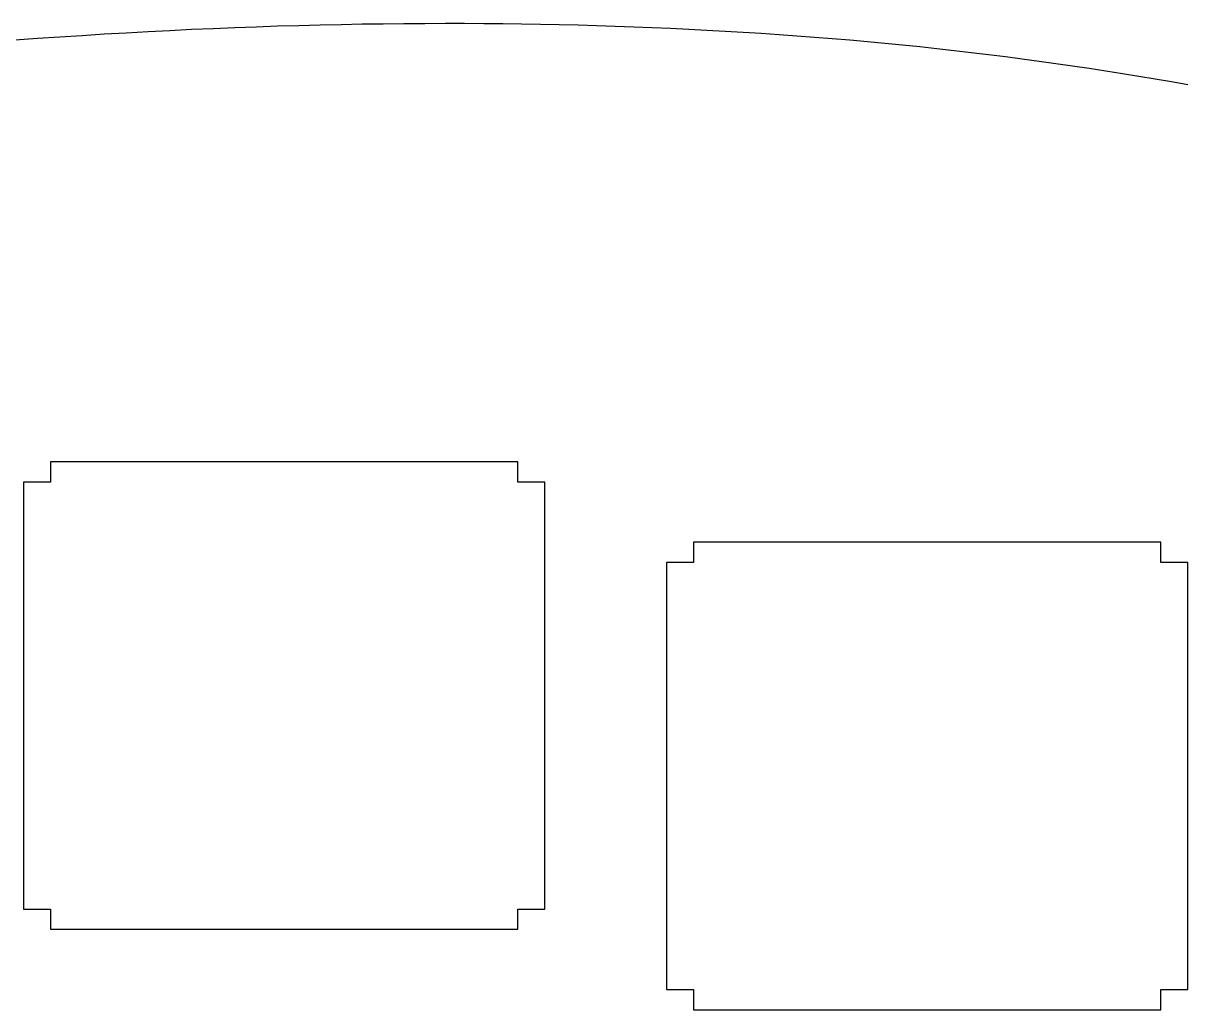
# Model space of a CAD drawing. Header units: millimetres. Extents: x 6 to 315, y 6 to 140.
# Drawn here: x 70.97 to 105.5, y 110.51 to 139.74 of the extents above; entities that cross this region are included whole.
import ezdxf

# ---------------------------------------------------------------- set-up
doc = ezdxf.new("R2010")
doc.units = ezdxf.units.MM
doc.layers.add('CUT', color=7, linetype='CONTINUOUS', true_color=0x000000)

msp = doc.modelspace()

# ---------------------------------------------------------------- linework, layer by layer
at = {"layer": 'CUT'}
for p, q in [((74.02434, 139.459919), (74.673986, 139.495559)), ((74.673986, 139.495559), (75.32081, 139.52873)), ((75.32081, 139.52873), (75.965163, 139.55943)), ((75.965163, 139.55943), (76.606694, 139.58766)), ((76.606694, 139.58766), (77.245401, 139.61342)), ((77.245401, 139.61342), (77.881638, 139.637063)), ((77.881638, 139.637063), (78.515053, 139.657883)), ((78.515053, 139.657883), (79.145997, 139.676585)), ((79.145997, 139.676585), (79.774118, 139.692465)), ((79.774118, 139.692465), (80.399416, 139.706227)), ((80.399416, 139.706227), (81.022244, 139.717519)), ((81.022244, 139.717519), (81.642602, 139.725988)), ((81.642602, 139.725988), (82.260136, 139.73234)), ((82.260136, 139.73234), (82.874848, 139.736222)), ((82.874848, 139.736222), (83.487443, 139.737633)), ((83.487443, 139.737633), (84.058751, 139.736927)), ((84.058751, 139.736927), (84.624413, 139.733751)), ((84.624413, 139.733751), (85.187957, 139.728811)), ((85.187957, 139.728811), (85.749385, 139.722106)), ((85.749385, 139.722106), (86.308342, 139.712932)), ((86.308342, 139.712932), (86.865535, 139.70164)), ((86.865535, 139.70164), (87.420257, 139.688583)), ((87.420257, 139.688583), (87.972863, 139.673409)), ((87.972863, 139.673409), (88.522998, 139.656118)), ((88.522998, 139.656118), (89.071369, 139.63671)), ((89.071369, 139.63671), (89.61727, 139.615185)), ((89.61727, 139.615185), (90.161053, 139.591895)), ((90.161053, 139.591895), (90.702719, 139.566135)), ((90.702719, 139.566135), (91.242268, 139.53861)), ((91.242268, 139.53861), (91.7797, 139.508969)), ((91.7797, 139.508969), (92.315014, 139.47721)), ((92.315014, 139.47721), (92.847859, 139.443334)), ((70.73482, 139.244664), (71.398229, 139.292302)), ((71.398229, 139.292302), (72.059167, 139.337823)), ((72.059167, 139.337823), (72.71693, 139.380874)), ((72.71693, 139.380874), (73.37187, 139.421808)), ((73.37187, 139.421808), (74.02434, 139.459919)), ((92.847859, 139.443334), (93.378939, 139.407693)), ((93.378939, 139.407693), (93.907548, 139.369582)), ((93.907548, 139.369582), (94.434394, 139.329707)), ((94.434394, 139.329707), (94.959122, 139.287362)), ((94.959122, 139.287362), (95.48138, 139.243252)), ((95.48138, 139.243252), (96.001874, 139.197025)), ((96.001874, 139.197025), (96.52025, 139.148681)), ((96.52025, 139.148681), (97.036156, 139.09822)), ((97.036156, 139.09822), (97.550298, 139.045994)), ((97.550298, 139.045994), (98.062323, 138.991298)), ((98.062323, 138.991298), (98.57223, 138.934485)), ((98.57223, 138.934485), (99.08002, 138.875907)), ((99.08002, 138.875907), (99.586046, 138.815212)), ((99.586046, 138.815212), (100.089601, 138.752047)), ((100.089601, 138.752047), (100.591392, 138.687118)), ((100.591392, 138.687118), (101.090713, 138.620071)), ((101.090713, 138.620071), (101.588623, 138.550908)), ((101.588623, 138.550908), (102.084062, 138.479626)), ((102.084062, 138.479626), (102.577384, 138.406228)), ((102.577384, 138.406228), (103.068942, 138.331065)), ((103.068942, 138.331065), (103.558382, 138.253432)), ((103.558382, 138.253432), (104.045705, 138.173682)), ((104.045705, 138.173682), (104.531264, 138.092167)), ((104.531264, 138.092167), (105.014706, 138.008183)), ((105.014706, 138.008183), (105.49603, 137.922434)), ((71.784378, 126.743597), (71.784378, 126.143292)), ((85.638248, 126.743597), (71.784378, 126.743597)), ((85.638248, 126.143292), (85.638248, 126.743597)), ((71.784378, 126.143292), (70.98403, 126.143292)), ((70.98403, 126.143292), (70.98403, 113.48986)), ((86.438768, 126.143292), (85.638248, 126.143292)), ((86.438768, 113.48986), (86.438768, 126.143292)), ((90.839738, 124.361849), (90.839738, 123.761717)), ((104.693607, 124.361849), (90.839738, 124.361849)), ((104.693607, 123.761717), (104.693607, 124.361849)), ((90.839738, 123.761717), (90.039561, 123.761717)), ((90.039561, 123.761717), (90.039561, 111.108112)), ((105.494128, 123.761717), (104.693607, 123.761717)), ((105.494128, 111.108112), (105.494128, 123.761717)), ((70.98403, 113.48986), (71.784378, 113.48986)), ((71.784378, 113.48986), (71.784378, 112.889555)), ((85.638248, 112.889555), (85.638248, 113.48986)), ((85.638248, 113.48986), (86.438768, 113.48986)), ((71.784378, 112.889555), (85.638248, 112.889555)), ((90.039561, 111.108112), (90.839738, 111.108112)), ((90.839738, 111.108112), (90.839738, 110.50798)), ((104.693607, 110.50798), (104.693607, 111.108112)), ((104.693607, 111.108112), (105.494128, 111.108112)), ((90.839738, 110.50798), (104.693607, 110.50798))]:
    msp.add_line(p, q, dxfattribs=at)

doc.saveas('drawing.dxf')
